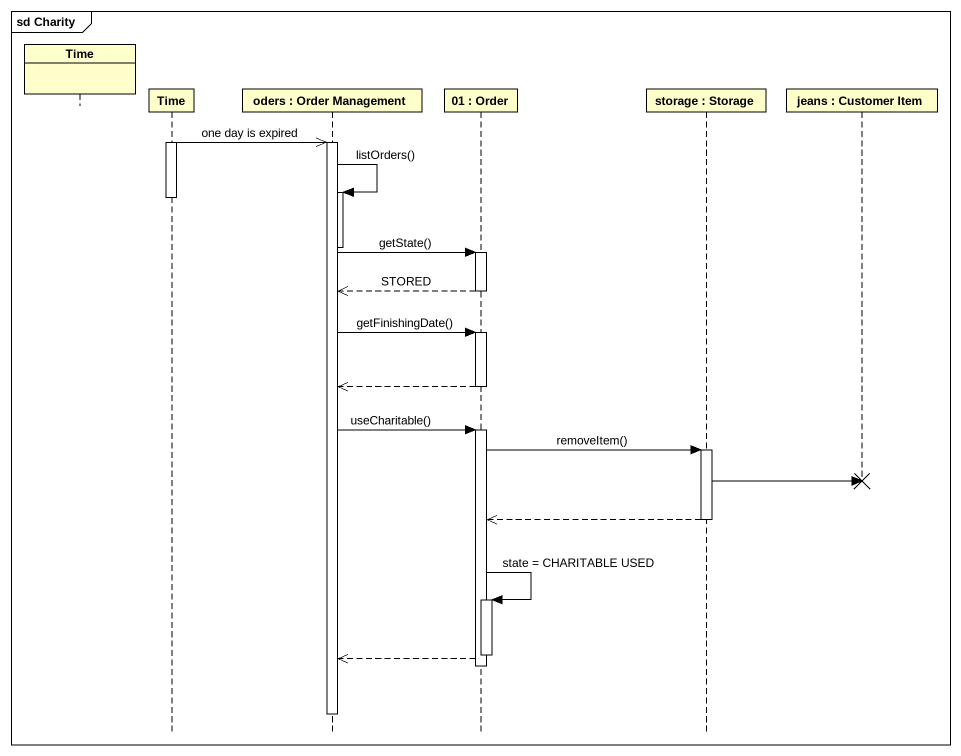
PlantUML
@startuml
mainframe sd Charity
hide footbox
participant Time
participant "Time" as Time_2
participant "oders : Order Management" as oders
participant "01 : Order" as o01
participant "storage : Storage" as storage_
participant "jeans : Customer Item" as jeans

activate Time_2
Time_2 ->> oders : one day is expired
activate oders
oders -> oders : listOrders()
activate oders
deactivate Time_2
deactivate oders
oders -> o01 : getState()
activate o01
o01 -->> oders : STORED
deactivate o01
oders -> o01 : getFinishingDate()
activate o01
o01 -->> oders
deactivate o01
oders -> o01 : useCharitable()
activate o01
o01 -> storage_ : removeItem()
activate storage_
storage_ -> jeans !!
storage_ -->> o01
deactivate storage_
o01 -> o01 : state = CHARITABLE USED
activate o01
deactivate o01
o01 -->> oders
deactivate o01
deactivate oders
@enduml
